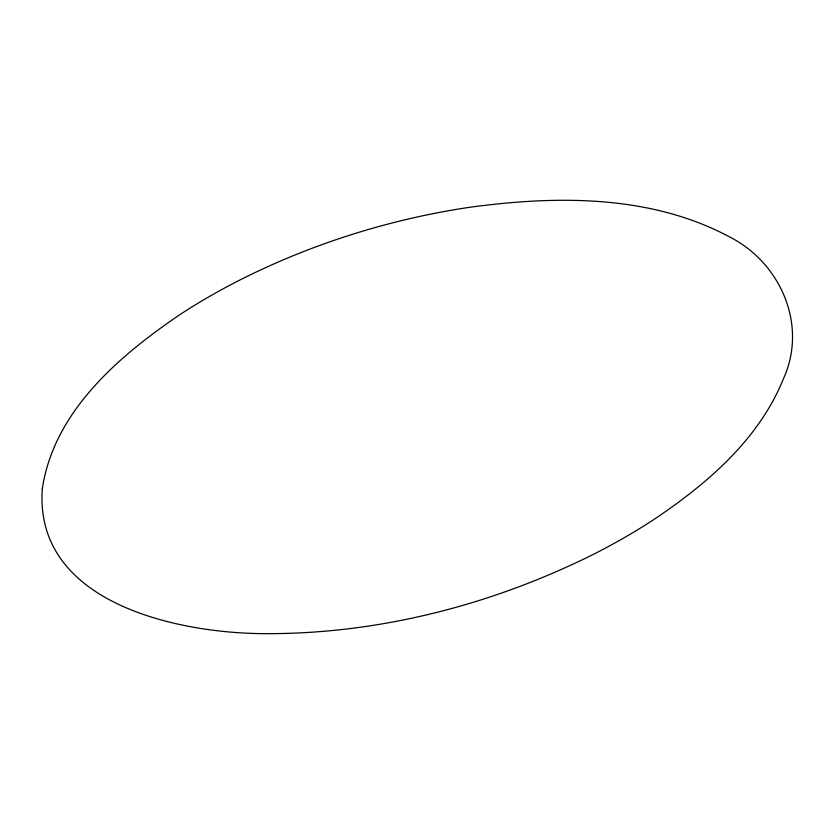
<?xml version="1.0" encoding="UTF-8"?>
<svg xmlns="http://www.w3.org/2000/svg" width="834" height="834" viewBox="0 0 834 834"><rect width="100%" height="100%" fill="white"/><g stroke="black" fill="none" stroke-linecap="round" stroke-linejoin="round"><path stroke-width="1.25" d="M42.305 488.703C34.058 602.482 176.141 633.142 263.607 633.642C377.729 634.403 491.278 605.15 593.203 554.454A662.165 382.295 0 0 0 655.076 518.727C707.774 483.251 759.201 438.997 783.47 378.678C807.896 324.926 780.582 262.637 729.239 236.731C650.02 194.468 555.913 195.521 469.188 207.364C389.905 219.238 312.448 243.559 240.797 279.546A662.165 382.295 0 0 0 178.924 315.273C118.074 356.743 53.918 411.787 42.305 488.703"/></g></svg>
